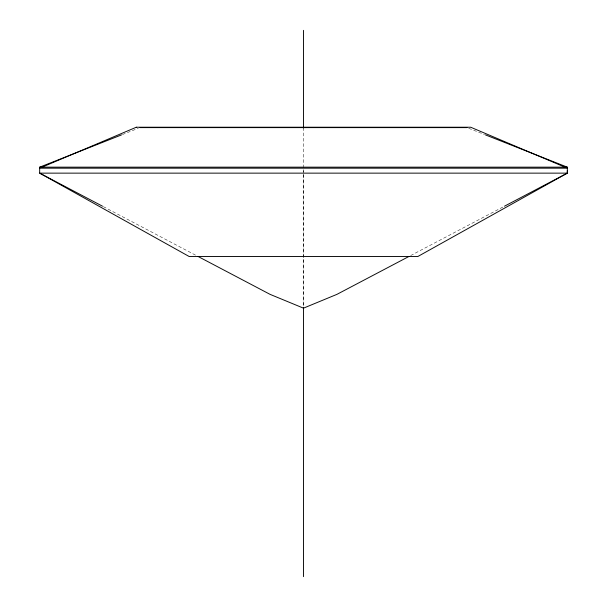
<?xml version="1.0" encoding="UTF-8"?>
<svg xmlns="http://www.w3.org/2000/svg" width="607" height="607" viewBox="0 0 607 607"><rect width="100%" height="100%" fill="white"/><g stroke="black" fill="none" stroke-linecap="round" stroke-linejoin="round"><path stroke-width="0.46" stroke-dasharray="3.04 2.28" d="M303.5 174.08L303.5 306.376L303.5 168.822M303.5 172.312L303.5 170.658M410.673 255.562L503.658 206.638M122.417 134.549L138.267 128.305M468.733 128.305L484.583 134.549M103.342 206.638L196.327 255.562M303.5 127.614L303.5 167.873"/><path stroke-width="0.91" d="M121.537 134.898L39.675 167.16L39.675 173.139L189.156 256.503L417.844 256.503L567.325 173.139L567.325 170.658M408.997 256.442L336.953 294.349L303.5 308.159L270.047 294.349L198.003 256.442M504.493 206.198L567.325 173.139L567.325 167.16L485.463 134.898M140.027 127.614L466.973 127.614M39.675 167.16L567.325 167.16M567.325 173.139L39.675 173.139L102.507 206.198M303.5 30.35L303.5 128.039M303.5 307.294L303.5 576.65M136.309 127.227L39.675 168.177L567.325 168.177L470.691 127.227L136.309 127.227"/></g></svg>
